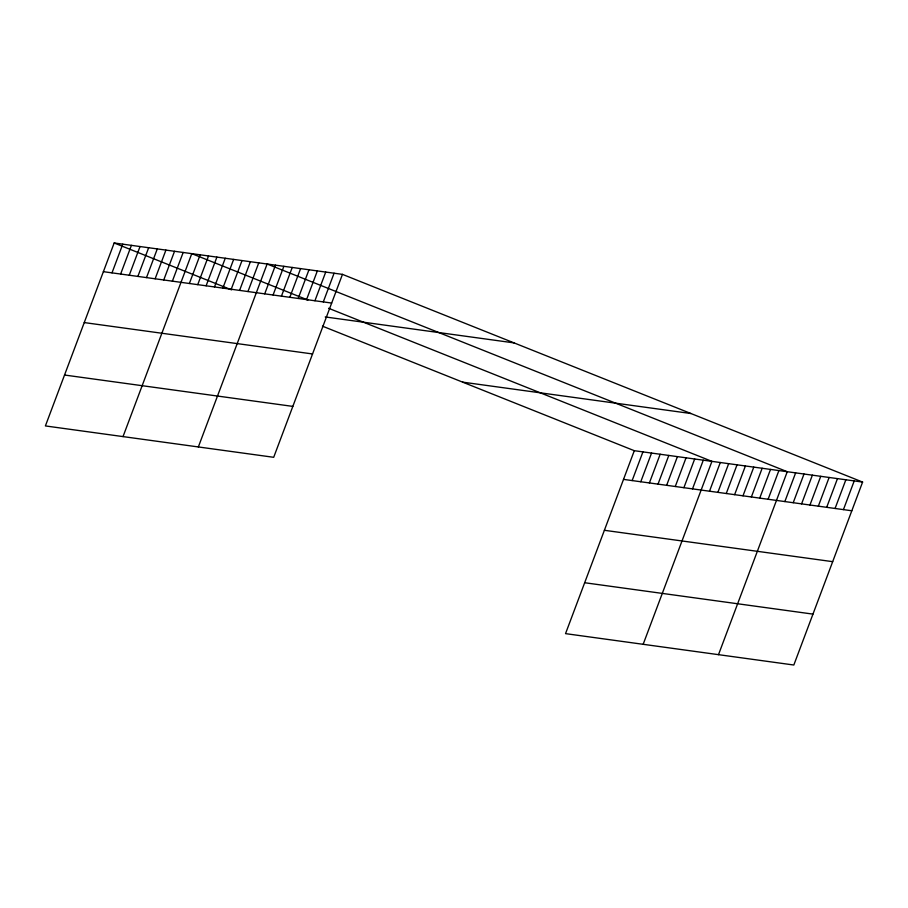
<?xml version="1.0" encoding="UTF-8"?>
<svg xmlns="http://www.w3.org/2000/svg" width="908" height="908" viewBox="0 0 908 908"><rect width="100%" height="100%" fill="white"/><g stroke="black" fill="none" stroke-linecap="round" stroke-linejoin="round"><path stroke-width="1.36" d="M342.464 274.364L114.17 242.981L45.4 425.931L273.694 457.303L342.464 274.364L862.6 482.069L793.83 665.019L565.536 633.636L634.306 450.697L862.6 482.069M112.002 272.854L122.784 244.161M120.628 274.046L131.41 245.353M129.254 275.226L140.036 246.533M137.88 276.418L148.662 247.725M146.506 277.598L157.288 248.906M155.132 278.79L165.914 250.097M163.746 279.97L174.54 251.278M172.372 281.162L183.166 252.458M123.023 436.6L191.781 253.65L307.937 300.037M189.375 283.489L200.157 254.796M197.74 284.647L208.522 255.954M206.116 285.793L216.898 257.1M214.481 286.939L225.263 258.247M222.857 288.097L233.64 259.404M231.222 289.243L242.016 260.551M239.599 290.401L250.381 261.697M247.963 291.547L258.757 262.855M198.353 446.952L267.122 264.001L787.259 471.717L718.5 654.668M264.705 293.851L275.499 265.159M273.081 294.998L283.863 266.305M281.446 296.144L292.24 267.451M289.822 297.302L300.605 268.609M298.187 298.448L308.981 269.755M306.564 299.606L317.346 270.913M314.928 300.752L325.722 272.06M323.305 301.899L334.087 273.206M632.15 480.57L642.932 451.878M640.764 481.762L651.558 453.069M649.39 482.942L660.173 454.25M658.016 484.134L668.799 455.43M666.642 485.315L677.425 456.622M675.268 486.495L686.051 457.802M683.894 487.687L694.677 458.994M692.52 488.867L703.303 460.174M643.159 644.305L711.929 461.366L328.582 308.277M709.511 491.205L720.294 462.512M717.876 492.363L728.67 463.659M726.252 493.509L737.035 464.817M734.629 494.656L745.411 465.963M742.994 495.813L753.776 467.121M751.37 496.96L762.153 468.267M759.735 498.106L770.517 469.413M768.111 499.264L778.894 470.571M784.852 501.568L795.635 472.864M793.217 502.714L804 474.021M801.594 503.861L812.376 475.168M809.959 505.018L820.741 476.325M818.335 506.165L829.117 477.472M826.7 507.311L837.482 478.618M835.076 508.469L845.859 479.776M843.441 509.615L854.224 480.922M103.376 271.674L331.67 303.056M325.234 316.949L514.11 342.906M84.251 322.578L312.545 353.961M462.66 382.143L690.954 413.526M64.536 375.027L292.83 406.398M623.524 479.39L851.817 510.773M604.388 530.295L832.681 561.666M584.673 582.732L812.966 614.114M114.17 242.981L231.608 289.879M322.442 326.154L634.306 450.697"/></g></svg>
